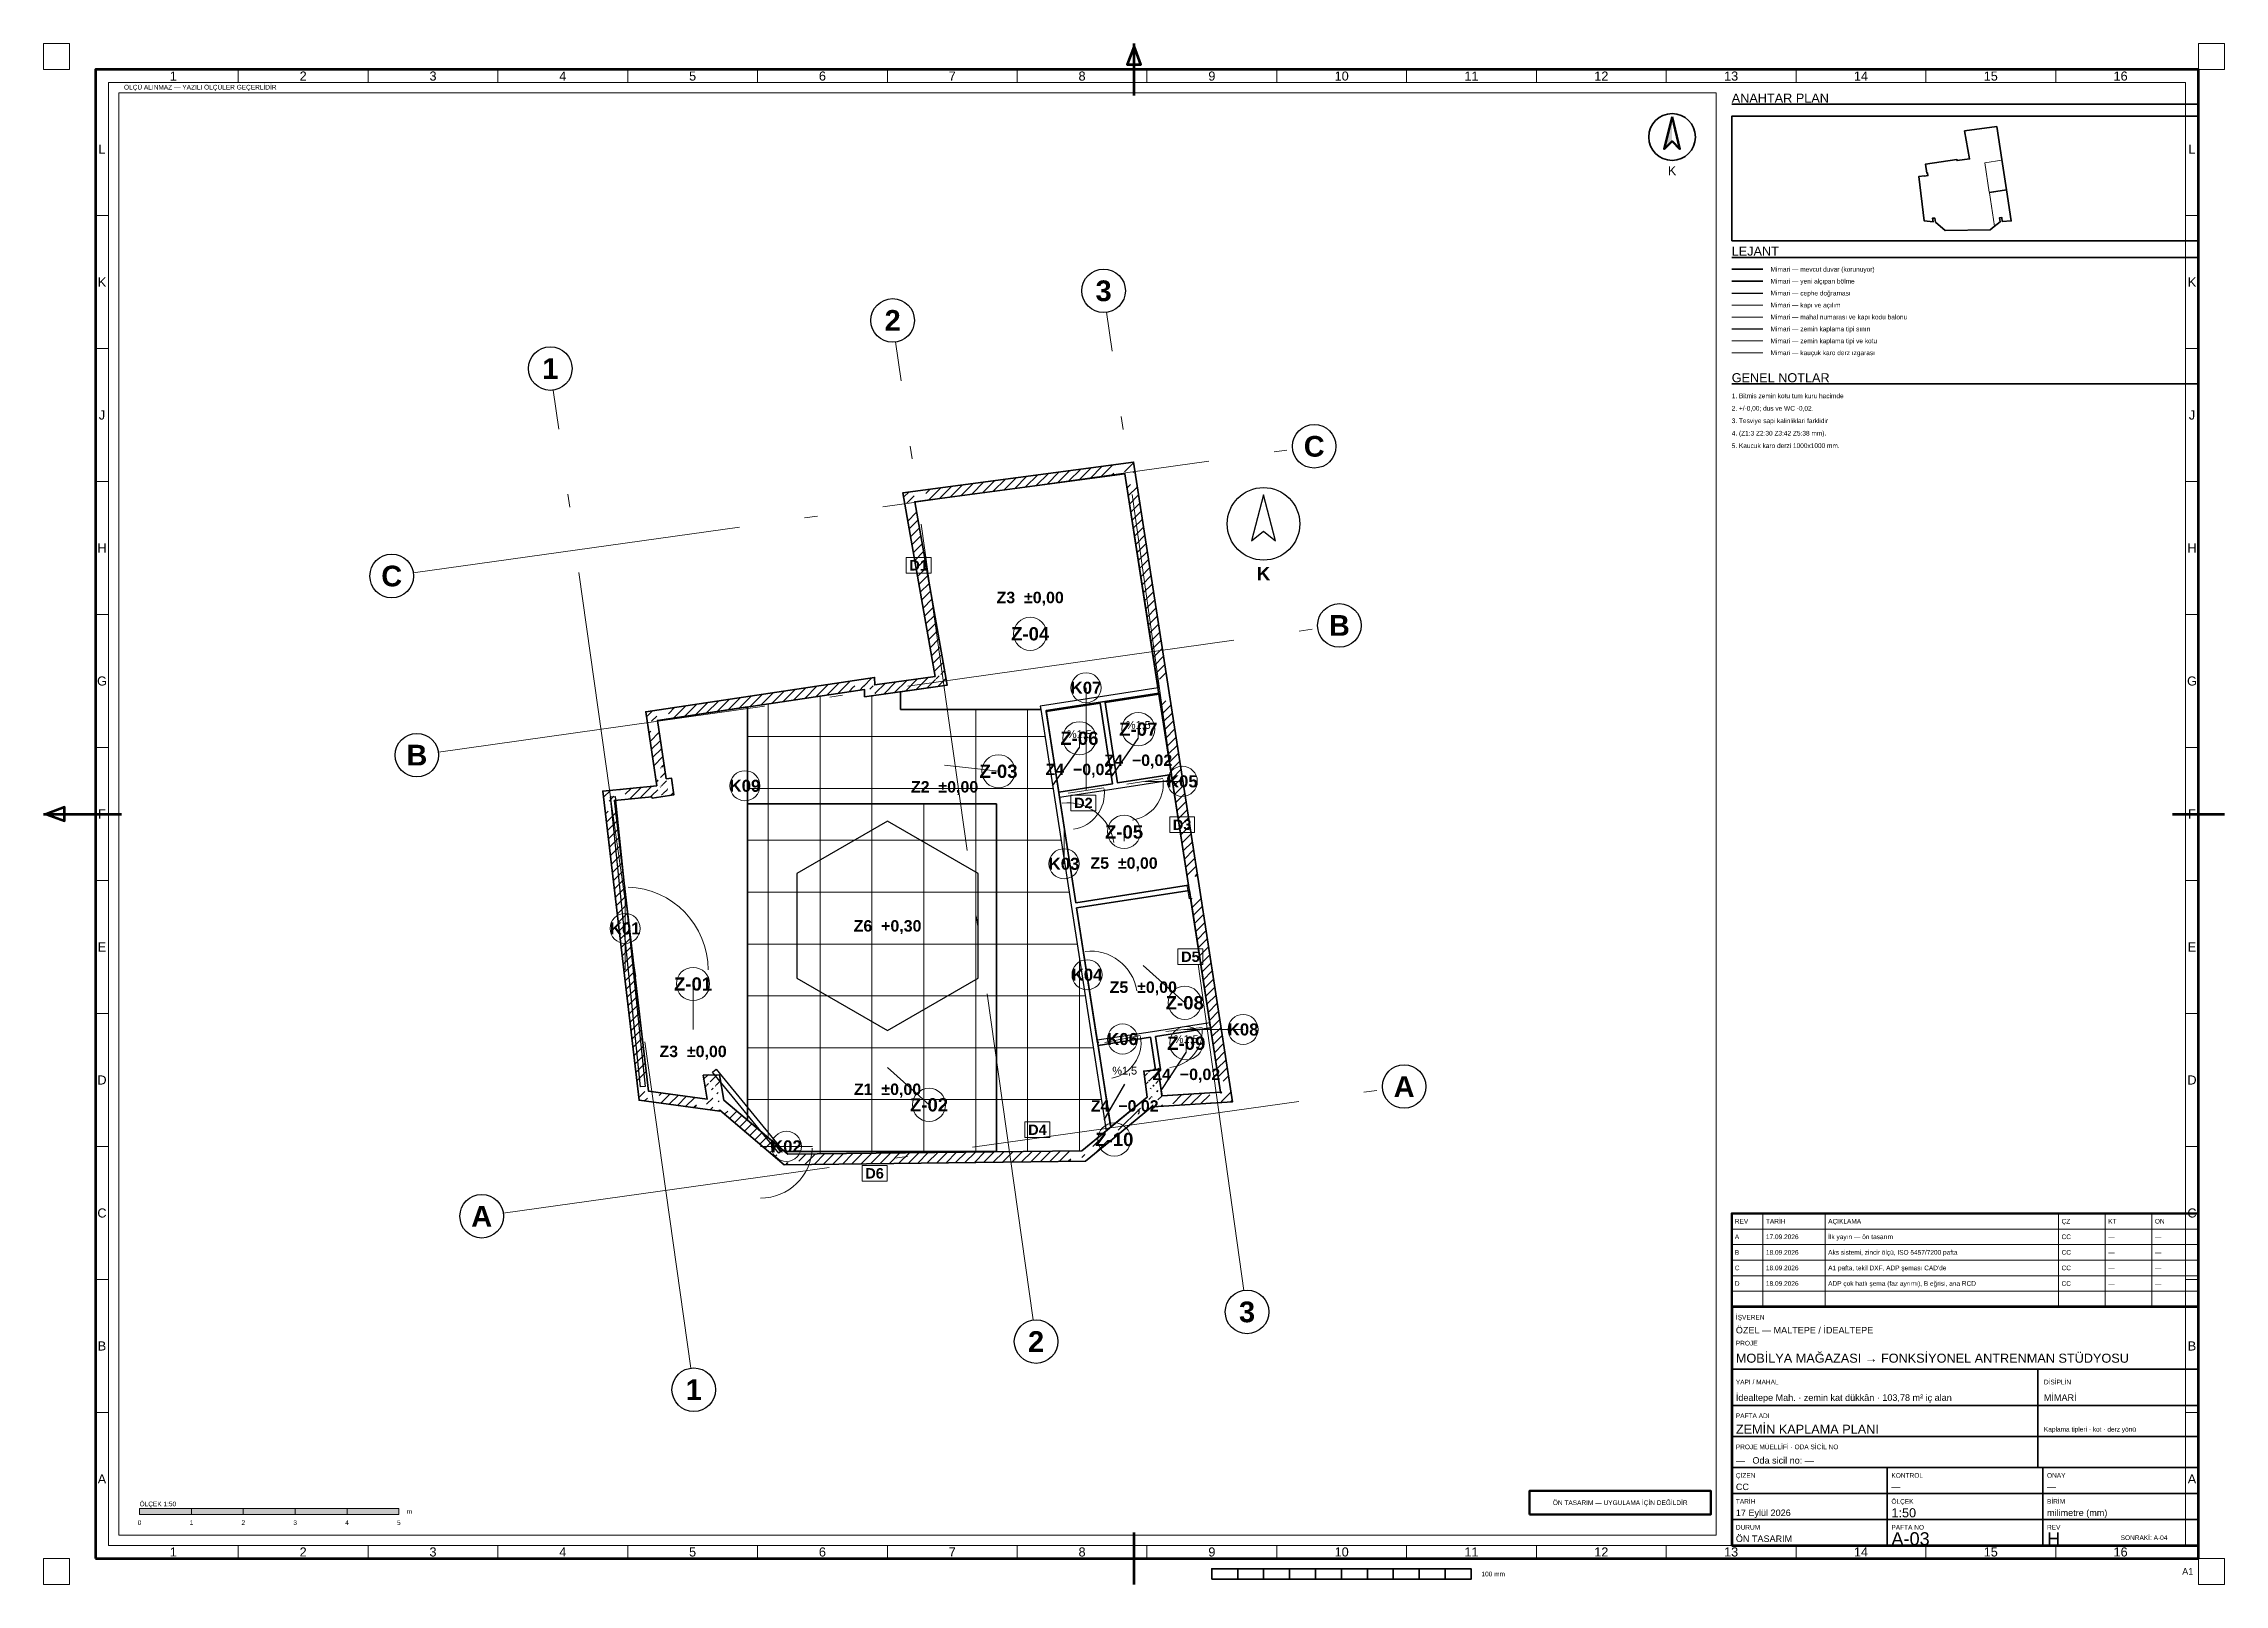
# Paper-space layout 'A-03 ZEMİN KAPLAMA PLANI' of a CAD drawing. Header units: millimetres. Extents: x 0 to 841, y 0 to 594.
# The model-space entities are those that its viewports show. They can reach past a viewport. Long polylines and large blocks are cut down to what shows.
import ezdxf
from ezdxf.enums import TextEntityAlignment as Align

# ---------------------------------------------------------------- set-up
doc = ezdxf.new("R2010")
doc.units = ezdxf.units.MM
doc.linetypes.add('DASHDOT', pattern=[3.556, 2.54, -0.508, 0, -0.508])
for name, color, linetype, lineweight in [('A-CEPHE', 5, 'Continuous', 25), ('A-DUVAR-MEVCUT', 8, 'Continuous', 35), ('A-DUVAR-YENI', 1, 'Continuous', 35), ('A-KAPI', 8, 'Continuous', 18), ('A-MAHAL', 250, 'Continuous', 18), ('A-ZEMIN-DERZ', 253, 'Continuous', 13), ('A-ZEMIN-SINIR', 30, 'Continuous', 25), ('A-ZEMIN-YAZI', 30, 'Continuous', 13), ('G-AKS-BALON', 8, 'Continuous', 25), ('G-AKS-HAT', 8, 'DASHDOT', 18), ('G-ANTET', 7, 'Continuous', 25), ('G-CERCEVE', 7, 'Continuous', 70), ('G-KUZEY', 7, 'Continuous', 25), ('G-PAFTA-ZON', 8, 'Continuous', 13), ('G-YAZI', 7, 'Continuous', 18)]:
    doc.layers.add(name, color=color, linetype=linetype, lineweight=lineweight)
doc.layers.add('G-VIEWPORT', color=251, linetype='Continuous', lineweight=13, plot=False)
doc.styles.add('GYM', font='arial.ttf')
doc.styles.add('GYM-B', font='arialbd.ttf')

# ---------------------------------------------------------------- blocks, each defined once
blk = doc.blocks.new('G_KUZEY')
blk.add_lwpolyline([(0, 560), (-230, -330), (0, -140), (230, -330)], close=True)
blk.add_circle((0, 0), 700)
at = {"style": 'GYM-B'}
blk.add_text('K', height=260, dxfattribs=at).set_placement((0, -960), align=Align.MIDDLE_CENTER)

msp = doc.modelspace()

# ---------------------------------------------------------------- hatches: boundary and pattern name
at = {"layer": 'A-DUVAR-MEVCUT'}
h = msp.add_hatch(dxfattribs=at)
h.set_pattern_fill('ANSI31', scale=40)
h.paths.add_polyline_path([(756, 6840), (760, 6814), (957, 6846), (953, 6872)])
h.paths.add_polyline_path([(970, 6843), (760, 6814), (756, 6840), (550, 6819), (550, 7020), (588, 7024), (970, 7024)])
h.paths.add_polyline_path([(760, 6814), (1178, 6873), (1150, 7071), (732, 7012)])
h.paths.add_polyline_path([(1149, 7083), (1178, 6873), (968, 6843), (968, 7083)])
h.paths.add_polyline_path([(1178, 6873), (1133, 7198), (935, 7171), (979, 6845)])
h.paths.add_polyline_path([(999, 7408), (1032, 7185), (1133, 7198), (1162, 6988), (923, 6988), (923, 7408)])
h.paths.add_polyline_path([(1133, 7198), (1032, 7185), (1058, 6986), (1159, 6999)])
h.paths.add_polyline_path([(1001, 7395), (1032, 7185), (1133, 7198), (1164, 6975), (822, 6975), (822, 7047), (850, 7050), (822, 7237), (822, 7395)])
h.paths.add_polyline_path([(1032, 7185), (864, 8310), (666, 8281), (834, 7155)])
h.paths.add_polyline_path([(1074, 8342), (864, 8310), (895, 8100), (693, 8100), (654, 8362), (654, 8481), (916, 8520), (1074, 8520)])
h.paths.add_polyline_path([(864, 8310), (4855, 8908), (4826, 9106), (834, 8508)])
h.paths.add_polyline_path([(4645, 9079), (4907, 9118), (5051, 9118), (5053, 8996), (5065, 8998), (5065, 8796), (4858, 8767), (4855, 8908), (4645, 8877)])
h.paths.add_polyline_path([(4855, 8908), (4858, 8767), (5058, 8772), (5055, 8912)])
h.paths.add_polyline_path([(5068, 8977), (5068, 8796), (4858, 8767), (4855, 8908), (4648, 8877), (4648, 8977)])
h.paths.add_polyline_path([(4858, 8767), (6449, 8988), (6422, 9186), (4831, 8965)])
h.paths.add_polyline_path([(6412, 9198), (6449, 8988), (6239, 8959), (6239, 9198)])
h.paths.add_polyline_path([(6449, 8988), (5826, 12526), (5629, 12492), (6252, 8954)])
h.paths.add_polyline_path([(6036, 12554), (5826, 12526), (5863, 12316), (5660, 12316), (5616, 12566), (5616, 12700), (5888, 12736), (6036, 12736)])
h.paths.add_polyline_path([(5826, 12526), (9876, 13066), (9849, 13265), (5800, 12725)])
h.paths.add_polyline_path([(9908, 12856), (9876, 13066), (9666, 13038), (9666, 13240), (9938, 13276), (10046, 13276), (10086, 13017), (10086, 12856)])
h.paths.add_polyline_path([(9876, 13066), (10521, 8898), (10719, 8928), (10073, 13097)])
h.paths.add_polyline_path([(10554, 8688), (10521, 8898), (10489, 9108), (10691, 9108), (10719, 8928), (10731, 8848), (10731, 8688)])
h.paths.add_polyline_path([(10521, 8898), (11111, 5092), (11308, 5122), (10719, 8928)])
h.paths.add_polyline_path([(11143, 4882), (11111, 5092), (11078, 5302), (11281, 5302), (11308, 5122), (11321, 5042), (11321, 4882)])
h.paths.add_polyline_path([(11111, 5092), (11722, 1144), (11920, 1174), (11308, 5122)])
h.paths.add_polyline_path([(11512, 1131), (11722, 1144), (11690, 1354), (11892, 1354), (11932, 1095), (11932, 957), (11570, 934), (11512, 934)])
h.paths.add_polyline_path([(11722, 1144), (10589, 1072), (10601, 873), (11735, 944)])
h.paths.add_polyline_path([(10379, 1282), (10562, 1282), (10589, 1072), (10799, 1086), (10799, 885), (10436, 862), (10414, 862), (10412, 877), (10394, 862), (10379, 862)])
h.paths.add_polyline_path([(10589, 1072), (10524, 1577), (10326, 1552), (10390, 1047)])
h.paths.add_polyline_path([(10314, 1367), (10314, 1558), (10524, 1577), (10551, 1367)])
h.paths.add_polyline_path([(10524, 1577), (10239, 1552), (10257, 1352), (10542, 1378)])
h.paths.add_polyline_path([(10449, 1342), (10266, 1342), (10239, 1552), (10449, 1570)])
h.paths.add_polyline_path([(10239, 1552), (10303, 1047), (10502, 1072), (10437, 1577)])
h.paths.add_polyline_path([(10093, 875), (10303, 1047), (10277, 1257), (10513, 1257), (10513, 867), (10414, 861), (10412, 877), (10363, 837), (10093, 837)])
h.paths.add_polyline_path([(10303, 1047), (9540, 421), (9667, 266), (10430, 892)])
h.paths.add_polyline_path([(9330, 248), (9540, 421), (9750, 593), (9750, 334), (9667, 266), (9600, 211), (9330, 211)])
h.paths.add_polyline_path([(9540, 421), (9046, 15), (9173, -139), (9667, 266)])
h.paths.add_polyline_path([(9256, -71), (9119, -184), (8836, -187), (8836, 13), (9046, 15), (9256, 188)])
h.paths.add_polyline_path([(9046, 15), (3378, -54), (3381, -253), (9049, -185)])
h.paths.add_polyline_path([(3588, -251), (3306, -254), (3168, -138), (3168, 124), (3378, -54), (3588, -51)])
h.paths.add_polyline_path([(3378, -54), (2142, 991), (2013, 839), (3249, -206)])
h.paths.add_polyline_path([(1932, 796), (1932, 1201), (2106, 1201), (2142, 991), (2352, 814), (2352, 781), (2080, 781), (2063, 796), (2066, 781), (2041, 781)])
h.paths.add_polyline_path([(2142, 991), (2060, 1478), (1863, 1445), (1944, 958)])
h.paths.add_polyline_path([(1850, 1268), (1850, 1474), (2060, 1478), (2095, 1268)])
h.paths.add_polyline_path([(2060, 1478), (1747, 1471), (1752, 1271), (2064, 1278)])
h.paths.add_polyline_path([(1957, 1261), (1782, 1261), (1747, 1471), (1957, 1476)])
h.paths.add_polyline_path([(1747, 1471), (1824, 1012), (2021, 1046), (1944, 1504)])
h.paths.add_polyline_path([(2034, 1222), (2034, 802), (1884, 802), (1614, 839), (1614, 1041), (1824, 1012), (1789, 1222)])
h.paths.add_polyline_path([(1824, 1012), (689, 1166), (662, 968), (1797, 814)])
h.paths.add_polyline_path([(664, 1376), (689, 1166), (899, 1138), (899, 957), (749, 957), (508, 989), (479, 1240), (479, 1376)])
h.paths.add_polyline_path([(689, 1166), (32, 6768), (-166, 6745), (490, 1143)])
h.paths.add_polyline_path([(242, 6789), (32, 6768), (57, 6558), (-144, 6558), (-178, 6842), (-178, 6948), (123, 6978), (242, 6978)])
h.paths.add_polyline_path([(32, 6768), (756, 6840), (736, 7039), (13, 6967)])
h.paths.add_polyline_path([(966, 6843), (760, 6814), (756, 6840), (546, 6819), (546, 7020), (847, 7050), (966, 7050)])

# ---------------------------------------------------------------- linework, layer by layer
at = {"layer": 'A-CEPHE'}
for points in [[(-45, 6835), (45, 6845), (625, 1255), (535, 1245)], [(3275, 29), (3205, -29), (1925, 1531), (1995, 1589)]]:
    msp.add_lwpolyline(points, close=True, dxfattribs=at)
at = {"layer": 'A-DUVAR-MEVCUT'}
for points in [[(850, 7050), (636, 8479), (5050, 9139), (5053, 8996), (6216, 9158), (5593, 12697), (10043, 13291), (10719, 8928), (11308, 5122), (11953, 958), (10414, 861), (10412, 877), (9667, 266), (9119, -184), (3306, -254), (2063, 796), (2066, 778), (508, 989), (-190, 6947)], [(756, 6840), (760, 6814), (1178, 6873), (1133, 7198), (1032, 7185), (864, 8310), (4855, 8908), (4858, 8767), (6449, 8988), (5826, 12526), (9876, 13066), (10521, 8898), (11111, 5092), (11722, 1144), (10589, 1072), (10524, 1577), (10239, 1552), (10303, 1047), (9540, 421), (9046, 15), (3378, -54), (2142, 991), (2060, 1478), (1747, 1471), (1824, 1012), (689, 1166), (32, 6768)]]:
    msp.add_lwpolyline(points, close=True, dxfattribs=at)
at = {"layer": 'A-DUVAR-YENI'}
for points in [[(8930, 4796), (11104, 5132), (10531, 8838), (8357, 8499)], [(8360, 8482), (9397, 8643), (9638, 7090), (8600, 6929)], [(10534, 8818), (10774, 7266), (9736, 7105), (9496, 8658)], [(9604, 473), (10303, 1047), (10239, 1552), (10524, 1577), (10589, 1072), (11722, 1144), (11120, 5032), (8946, 4695)], [(10303, 1047), (9634, 498), (9601, 492), (9359, 2045), (10369, 2202), (10467, 1572), (10239, 1552)], [(10559, 1306), (10524, 1577), (10519, 1598), (10541, 1580), (10566, 1584), (10467, 2217), (11530, 2383), (11722, 1144), (10595, 1073)]]:
    msp.add_lwpolyline(points, close=True, dxfattribs=at)
at = {"layer": 'A-KAPI'}
for p, q in [((9917, 7082), (10609, 7190)), ((8781, 6906), (9473, 7014)), ((8772, 5822), (8634, 6712)), ((240, 3500), (240, 5100)), ((9216, 2962), (9078, 3852)), ((9488, 2100), (10174, 2238)), ((10668, 2314), (11364, 2392)), ((2850, 100), (3850, 100))]:
    msp.add_line(p, q, dxfattribs=at)
for centre, radius, start, end in [((9917, 7082), 700, -81.2, 6.8), ((8781, 6906), 700, -81.2, 6.8), ((8772, 5822), 900, 8.8, 96.8), ((240, 3500), 1600, 0, 88), ((9216, 2962), 900, 8.8, 96.8), ((9488, 2100), 700, -78.6, 9.4), ((10668, 2314), 700, -83.6, 4.4), ((2850, 100), 1000, -90, -2)]:
    msp.add_arc(centre, radius, start, end, dxfattribs=at)
at = {"layer": 'A-MAHAL'}
for p, q in [((9127, 6960), (9127, 8940)), ((10135, 7962), (10135, 8142)), ((8999, 7786), (8999, 7966)), ((6400, 7450), (7439, 7330)), ((2550, 7050), (2550, 7050)), ((10263, 7136), (10983, 7136)), ((8703, 6267), (8703, 5547)), ((9860, 5981), (9860, 6161)), ((240, 4300), (240, 4300)), ((9147, 3407), (9147, 3407)), ((10231, 3588), (11031, 2868)), ((1550, 2350), (1550, 3230)), ((9831, 2169), (9831, 2169)), ((11016, 2353), (12156, 2353)), ((11060, 1908), (11060, 2088)), ((5300, 1620), (6100, 900)), ((3350, 100), (3350, 100))]:
    msp.add_line(p, q, dxfattribs=at)
for points in [[(5660, 11150), (6140, 11150), (6140, 11450), (5660, 11450)], [(8837, 6570), (9317, 6570), (9317, 6870), (8837, 6870)], [(10740, 6150), (11220, 6150), (11220, 6450), (10740, 6450)], [(10900, 3605), (11380, 3605), (11380, 3905), (10900, 3905)], [(7950, 270), (8430, 270), (8430, 570), (7950, 570)], [(4810, -570), (5290, -570), (5290, -270), (4810, -270)]]:
    msp.add_lwpolyline(points, close=True, dxfattribs=at)
for centre, radius in [((8050, 9980), 320), ((9127, 8940), 290), ((10135, 8142), 320), ((8999, 7966), 320), ((7439, 7330), 320), ((2550, 7050), 290), ((10983, 7136), 290), ((9860, 6161), 320), ((8703, 5547), 290), ((240, 4300), 290), ((1550, 3230), 320), ((9147, 3407), 290), ((11031, 2868), 320), ((12156, 2353), 290), ((9831, 2169), 290), ((11060, 2088), 320), ((6100, 900), 320), ((9673, 233), 320), ((3350, 100), 290)]:
    msp.add_circle(centre, radius, dxfattribs=at)
at = {"layer": 'A-ZEMIN-DERZ'}
for p, q in [((3000, 6700), (3000, 8630)), ((4000, 6700), (4000, 8780)), ((5000, 6700), (5000, 8787)), ((7000, 6700), (7000, 8520)), ((8000, 3), (8000, 8520)), ((2600, 8000), (8333, 8000)), ((2600, 7000), (8489, 7000)), ((3000, 266), (3000, 6700)), ((4000, 0), (4000, 6700)), ((5000, 0), (5000, 6700)), ((6000, 0), (6000, 6700)), ((7000, 0), (7000, 6700)), ((2600, 6000), (7400, 6000)), ((7400, 6000), (8644, 6000)), ((2600, 5000), (7400, 5000)), ((7400, 5000), (8799, 5000)), ((2600, 4000), (7400, 4000)), ((7400, 4000), (8955, 4000)), ((9000, 15), (9000, 3708)), ((2600, 3000), (7400, 3000)), ((7400, 3000), (9110, 3000)), ((2600, 2000), (7400, 2000)), ((7400, 2000), (9265, 2000)), ((2600, 1000), (7400, 1000)), ((7400, 1000), (9421, 1000)), ((3000, 266), (3000, 266)), ((3315, 0), (7400, 0)), ((3315, 0), (7400, 0)), ((4000, -46), (4000, 0)), ((5000, -34), (5000, 0)), ((7000, -9), (7000, 0)), ((7400, 0), (7779, 0))]:
    msp.add_line(p, q, dxfattribs=at)
at = {"layer": 'A-ZEMIN-SINIR'}
for p, q in [((8480, 7049), (8999, 7786)), ((9616, 7225), (10135, 7962)), ((10587, 1193), (11060, 1908)), ((9479, 612), (9873, 1299))]:
    msp.add_line(p, q, dxfattribs=at)
for points in [[(5550, 8520), (5550, 8863), (6449, 8988), (5826, 12526), (9876, 13066), (10515, 8937), (8243, 8582), (8253, 8520)], [(2600, 604), (3315, 0), (7400, 0), (7400, 6700), (2600, 6700), (2600, 8570), (864, 8310), (4855, 8908), (4858, 8767), (6449, 8988), (5550, 8863), (5550, 8520), (8253, 8520), (9514, 399), (9046, 15), (3378, -54)], [(2142, 991), (2060, 1478), (1747, 1471), (1824, 1012), (689, 1166), (32, 6768), (756, 6840), (760, 6814), (1178, 6873), (1133, 7198), (1032, 7185), (864, 8310), (2600, 8570), (2600, 604)], [(8360, 8482), (9397, 8643), (9638, 7090), (8600, 6929)], [(10534, 8818), (10774, 7266), (9736, 7105), (9496, 8658)], [(8930, 4796), (8615, 6831), (9707, 7000), (10789, 7167), (11104, 5132)], [(7400, 6700), (7400, 0), (3315, 0), (2600, 604), (2600, 6700)], [(5300, 6370), (3551, 5360), (3551, 3340), (5300, 2330), (7049, 3340), (7049, 5360)], [(11120, 5032), (11522, 2436), (11501, 2433), (11519, 2457), (11515, 2482), (10407, 2309), (9344, 2144), (9347, 2119), (9371, 2101), (9351, 2098), (8946, 4695)], [(10303, 1047), (9634, 498), (9601, 492), (9359, 2045), (10369, 2202), (10467, 1572), (10239, 1552)], [(10559, 1306), (10524, 1577), (10519, 1598), (10541, 1580), (10566, 1584), (10467, 2217), (11530, 2383), (11722, 1144), (10595, 1073)]]:
    msp.add_lwpolyline(points, close=True, dxfattribs=at)
at = {"layer": 'G-AKS-BALON'}
for centre in [(9466, 16592), (5398, 16021), (-1203, 15093), (13527, 13594), (-4261, 11094), (14012, 10141), (-3776, 7641), (15261, 1253), (-2526, -1247), (12232, -3091), (8164, -3663), (1563, -4591)]:
    msp.add_circle(centre, 420, dxfattribs=at)
at = {"layer": 'G-AKS-HAT'}
for p, q in [((12173, -2676), (9524, 16177)), ((8106, -3247), (5456, 15605)), ((1505, -4175), (-1145, 14677)), ((-3845, 11153), (13111, 13536)), ((-3360, 7700), (13596, 10083)), ((-2111, -1189), (14845, 1194))]:
    msp.add_line(p, q, dxfattribs=at)

# ---------------------------------------------------------------- block references
at = {"layer": 'G-KUZEY'}
msp.add_blockref('G_KUZEY', (12550, 12100), dxfattribs=at)

# ---------------------------------------------------------------- texts
at = {"layer": 'A-MAHAL', "style": 'GYM-B'}
for s, height, p in [('D1', 200, (5900, 11300)), ('Z-04', 256, (8050, 9980)), ('K07', 232, (9127, 8940)), ('Z-06', 256, (8999, 7966)), ('Z-07', 256, (10135, 8142)), ('K09', 232, (2550, 7050)), ('Z-03', 256, (7439, 7330)), ('K05', 232, (10983, 7136)), ('D2', 200, (9077, 6720)), ('D3', 200, (10980, 6300)), ('Z-05', 256, (9860, 6161)), ('K03', 232, (8703, 5547)), ('K01', 232, (240, 4300)), ('D5', 200, (11140, 3755)), ('K04', 232, (9147, 3407)), ('Z-01', 256, (1550, 3230)), ('Z-08', 256, (11031, 2868)), ('K06', 232, (9831, 2169)), ('Z-09', 256, (11060, 2088)), ('K08', 232, (12156, 2353)), ('Z-02', 256, (6100, 900)), ('D4', 200, (8190, 420)), ('K02', 232, (3350, 100)), ('Z-10', 256, (9673, 233)), ('D6', 200, (5050, -420))]:
    msp.add_text(s, height=height, dxfattribs=at).set_placement(p, align=Align.MIDDLE_CENTER)
at = {"layer": 'A-ZEMIN-YAZI'}
for s, height, style, p in [('Z3  ±0,00', 220, 'GYM-B', (8050, 10680)), ('%1,5', 150, 'GYM', (8999, 8046)), ('%1,5', 150, 'GYM', (10135, 8222)), ('Z4  −0,02', 220, 'GYM-B', (10135, 7542)), ('Z4  −0,02', 220, 'GYM-B', (8999, 7366)), ('Z2  ±0,00', 220, 'GYM-B', (6400, 7030)), ('Z5  ±0,00', 220, 'GYM-B', (9860, 5561)), ('Z6  +0,30', 220, 'GYM-B', (5300, 4350)), ('Z5  ±0,00', 220, 'GYM-B', (10231, 3168)), ('%1,5', 150, 'GYM', (11060, 2168)), ('Z3  ±0,00', 220, 'GYM-B', (1550, 1930)), ('Z1  ±0,00', 220, 'GYM-B', (5300, 1200)), ('%1,5', 150, 'GYM', (9873, 1559)), ('Z4  −0,02', 220, 'GYM-B', (11060, 1488)), ('Z4  −0,02', 220, 'GYM-B', (9873, 879))]:
    msp.add_text(s, height=height, dxfattribs=dict(at, style=style)).set_placement(p, align=Align.MIDDLE_CENTER)
at = {"layer": 'G-AKS-BALON', "style": 'GYM-B'}
for s, p in [('3', (9466, 16592)), ('2', (5398, 16021)), ('1', (-1203, 15093)), ('C', (13527, 13594)), ('C', (-4261, 11094)), ('B', (14012, 10141)), ('B', (-3776, 7641)), ('A', (15261, 1253)), ('A', (-2526, -1247)), ('3', (12232, -3091)), ('2', (8164, -3663)), ('1', (1563, -4591))]:
    msp.add_text(s, height=399, dxfattribs=at).set_placement(p, align=Align.MIDDLE_CENTER)

psp = doc.layouts.new('A-03 ZEMİN KAPLAMA PLANI')

# ---------------------------------------------------------------- hatches: boundary and pattern name
at = {"layer": 'G-ANTET'}
for color, points in [(7, [(628, 565.74), (624.94, 553.32), (628, 556.38)]), (7, [(37, 27), (57, 27), (57, 29.2), (37, 29.2)]), (0, [(57, 27), (77, 27), (77, 29.2), (57, 29.2)]), (7, [(77, 27), (97, 27), (97, 29.2), (77, 29.2)]), (0, [(97, 27), (117, 27), (117, 29.2), (97, 29.2)]), (7, [(117, 27), (137, 27), (137, 29.2), (117, 29.2)])]:
    psp.add_hatch(color=color, dxfattribs=at).paths.add_polyline_path(points)

# ---------------------------------------------------------------- linework, layer by layer
at = {"layer": 'G-ANTET', "color": 8, "linetype": 'Continuous', "lineweight": 35}
psp.add_line((651, 507), (663, 507), dxfattribs=at)
at = {"layer": 'G-ANTET', "color": 1, "linetype": 'Continuous', "lineweight": 35}
psp.add_line((651, 502.4), (663, 502.4), dxfattribs=at)
at = {"layer": 'G-ANTET', "color": 5, "linetype": 'Continuous', "lineweight": 25}
psp.add_line((651, 497.8), (663, 497.8), dxfattribs=at)
at = {"layer": 'G-ANTET', "color": 8, "linetype": 'Continuous', "lineweight": 18}
psp.add_line((651, 493.2), (663, 493.2), dxfattribs=at)
at = {"layer": 'G-ANTET', "color": 250, "linetype": 'Continuous', "lineweight": 18}
psp.add_line((651, 488.6), (663, 488.6), dxfattribs=at)
at = {"layer": 'G-ANTET', "color": 30, "linetype": 'Continuous', "lineweight": 25}
psp.add_line((651, 484), (663, 484), dxfattribs=at)
at = {"layer": 'G-ANTET', "color": 30, "linetype": 'Continuous', "lineweight": 13}
psp.add_line((651, 479.4), (663, 479.4), dxfattribs=at)
at = {"layer": 'G-ANTET', "color": 253, "linetype": 'Continuous', "lineweight": 13}
psp.add_line((651, 474.8), (663, 474.8), dxfattribs=at)
at = {"layer": 'G-ANTET', "lineweight": 18}
for p, q in [((663, 107), (663, 143)), ((687, 107), (687, 143)), ((777, 107), (777, 143)), ((795, 107), (795, 143)), ((813, 107), (813, 143)), ((651, 137), (831, 137)), ((651, 131), (831, 131)), ((651, 125), (831, 125)), ((651, 119), (831, 119)), ((651, 113), (831, 113)), ((651, 107), (831, 107))]:
    psp.add_line(p, q, dxfattribs=at)
at = {"layer": 'G-ANTET', "lineweight": 35}
for p, q in [((651, 83), (831, 83)), ((769, 69), (769, 83)), ((651, 69), (831, 69)), ((769, 45), (769, 69)), ((651, 57), (831, 57)), ((651, 45), (831, 45)), ((711, 15), (711, 45)), ((771, 15), (771, 45)), ((651, 35), (831, 35)), ((651, 25), (831, 25))]:
    psp.add_line(p, q, dxfattribs=at)
at = {"layer": 'G-ANTET', "lineweight": 50}
for points in [[(628, 565.74), (624.94, 553.32), (628, 556.38), (631.06, 553.32)], [(651, 107), (831, 107), (831, 143), (651, 143)]]:
    psp.add_lwpolyline(points, close=True, dxfattribs=at)
at = {"layer": 'G-ANTET', "lineweight": 35}
for points in [[(651, 518), (831, 518), (831, 566), (651, 566)], [(725.39, 543.02), (725.4, 542.94), (726.67, 543.12), (726.54, 544.11), (726.23, 544.07), (725.71, 547.5), (737.88, 549.32), (737.89, 548.89), (742.74, 549.57), (740.84, 560.35), (753.19, 562), (755.16, 549.29), (756.96, 537.69), (758.82, 525.65), (755.36, 525.43), (755.17, 526.97), (754.3, 526.89), (754.49, 525.35), (752.17, 523.45), (750.66, 522.21), (733.38, 522), (729.61, 525.19), (729.36, 526.67), (728.41, 526.65), (728.64, 525.25), (725.18, 525.72), (723.18, 542.8), (725.39, 543.02)]]:
    psp.add_lwpolyline(points, close=True, dxfattribs=at)
at = {"layer": 'G-ANTET', "lineweight": 13}
for points in [[(750.31, 536.78), (756.94, 537.81), (755.19, 549.11), (748.56, 548.07), (750.31, 536.78)], [(752.36, 523.6), (754.49, 525.35), (754.3, 526.89), (755.17, 526.97), (755.36, 525.43), (758.82, 525.65), (756.98, 537.51), (750.36, 536.48), (752.36, 523.6)]]:
    psp.add_lwpolyline(points, close=True, dxfattribs=at)
at = {"layer": 'G-ANTET', "lineweight": 100}
psp.add_lwpolyline([(651, 15), (831, 15), (831, 107), (651, 107)], close=True, dxfattribs=at)
at = {"layer": 'G-ANTET', "color": 1, "lineweight": 50}
psp.add_lwpolyline([(573, 27), (643, 27), (643, 36), (573, 36)], close=True, dxfattribs=at)
at = {"layer": 'G-ANTET', "lineweight": 18}
for points in [[(37, 27), (57, 27), (57, 29.2), (37, 29.2)], [(57, 27), (77, 27), (77, 29.2), (57, 29.2)], [(77, 27), (97, 27), (97, 29.2), (77, 29.2)], [(97, 27), (117, 27), (117, 29.2), (97, 29.2)], [(117, 27), (137, 27), (137, 29.2), (117, 29.2)]]:
    psp.add_lwpolyline(points, close=True, dxfattribs=at)
at = {"layer": 'G-ANTET', "lineweight": 35}
psp.add_circle((628, 558), 9, dxfattribs=at)
at = {"layer": 'G-CERCEVE', "lineweight": 70}
for p, q in [((420.5, 574), (420.5, 594)), ((0, 297), (30, 297)), ((821, 297), (841, 297)), ((420.5, 0), (420.5, 20))]:
    psp.add_line(p, q, dxfattribs=at)
at = {"layer": 'G-CERCEVE', "lineweight": 35}
for p, q in [((450.5, 2), (450.5, 6)), ((460.5, 2), (460.5, 6)), ((470.5, 2), (470.5, 6)), ((480.5, 2), (480.5, 6)), ((490.5, 2), (490.5, 6)), ((500.5, 2), (500.5, 6)), ((510.5, 2), (510.5, 6)), ((520.5, 2), (520.5, 6)), ((530.5, 2), (530.5, 6)), ((540.5, 2), (540.5, 6)), ((550.5, 2), (550.5, 6))]:
    psp.add_line(p, q, dxfattribs=at)
at = {"layer": 'G-CERCEVE', "lineweight": 13}
for points in [[(0, 584), (10, 584), (10, 594), (0, 594)], [(831, 584), (841, 584), (841, 594), (831, 594)], [(0, 0), (10, 0), (10, 10), (0, 10)], [(831, 0), (841, 0), (841, 10), (831, 10)]]:
    psp.add_lwpolyline(points, close=True, dxfattribs=at)
at = {"layer": 'G-CERCEVE', "lineweight": 70}
for points in [[(420.5, 593), (417.9, 586), (423.1, 586)], [(20, 10), (831, 10), (831, 584), (20, 584)], [(1, 297), (8, 294.4), (8, 299.6)]]:
    psp.add_lwpolyline(points, close=True, dxfattribs=at)
at = {"layer": 'G-CERCEVE', "lineweight": 18}
psp.add_lwpolyline([(29, 19), (645, 19), (645, 575), (29, 575)], close=True, dxfattribs=at)
at = {"layer": 'G-CERCEVE', "lineweight": 35}
psp.add_lwpolyline([(450.5, 2), (550.5, 2), (550.5, 6), (450.5, 6)], close=True, dxfattribs=at)
at = {"layer": 'G-PAFTA-ZON', "lineweight": 13}
for p, q in [((75.06, 579), (75.06, 584)), ((125.12, 579), (125.12, 584)), ((175.19, 579), (175.19, 584)), ((225.25, 579), (225.25, 584)), ((275.31, 579), (275.31, 584)), ((325.38, 579), (325.38, 584)), ((375.44, 579), (375.44, 584)), ((425.5, 579), (425.5, 584)), ((475.56, 579), (475.56, 584)), ((525.62, 579), (525.62, 584)), ((575.69, 579), (575.69, 584)), ((625.75, 579), (625.75, 584)), ((675.81, 579), (675.81, 584)), ((725.88, 579), (725.88, 584)), ((775.94, 579), (775.94, 584)), ((20, 527.73), (25, 527.73)), ((826, 527.73), (831, 527.73)), ((20, 476.45), (25, 476.45)), ((826, 476.45), (831, 476.45)), ((20, 425.18), (25, 425.18)), ((826, 425.18), (831, 425.18)), ((20, 373.91), (25, 373.91)), ((826, 373.91), (831, 373.91)), ((20, 322.64), (25, 322.64)), ((826, 322.64), (831, 322.64)), ((20, 271.36), (25, 271.36)), ((826, 271.36), (831, 271.36)), ((20, 220.09), (25, 220.09)), ((826, 220.09), (831, 220.09)), ((20, 168.82), (25, 168.82)), ((826, 168.82), (831, 168.82)), ((20, 117.55), (25, 117.55)), ((826, 117.55), (831, 117.55)), ((20, 66.27), (25, 66.27)), ((826, 66.27), (831, 66.27)), ((75.06, 10), (75.06, 15)), ((125.12, 10), (125.12, 15)), ((175.19, 10), (175.19, 15)), ((225.25, 10), (225.25, 15)), ((275.31, 10), (275.31, 15)), ((325.38, 10), (325.38, 15)), ((375.44, 10), (375.44, 15)), ((425.5, 10), (425.5, 15)), ((475.56, 10), (475.56, 15)), ((525.62, 10), (525.62, 15)), ((575.69, 10), (575.69, 15)), ((625.75, 10), (625.75, 15)), ((675.81, 10), (675.81, 15)), ((725.88, 10), (725.88, 15)), ((775.94, 10), (775.94, 15))]:
    psp.add_line(p, q, dxfattribs=at)
psp.add_lwpolyline([(25, 15), (826, 15), (826, 579), (25, 579)], close=True, dxfattribs=at)
at = {"layer": 'G-YAZI', "lineweight": 35}
for p, q in [((651, 570.6), (831, 570.6)), ((651, 511.6), (831, 511.6)), ((651, 462.8), (831, 462.8))]:
    psp.add_line(p, q, dxfattribs=at)

# ---------------------------------------------------------------- texts
at = {"layer": 'G-ANTET', "style": 'GYM'}
for s, height, p in [('K', 3.5, (628, 545)), ('0', 1.8, (37, 23.8)), ('1', 1.8, (57, 23.8)), ('2', 1.8, (77, 23.8)), ('3', 1.8, (97, 23.8)), ('4', 1.8, (117, 23.8)), ('5', 1.8, (137, 23.8))]:
    psp.add_text(s, height=height, dxfattribs=at).set_placement(p, align=Align.MIDDLE_CENTER)
for s, height, p in [('A', 1.8, (652.2, 134)), ('REV', 1.8, (652.2, 140)), ('TARİH', 1.8, (664.2, 140)), ('17.09.2026', 1.8, (664.2, 134)), ('AÇIKLAMA', 1.8, (688.2, 140)), ('İlk yayın — ön tasarım', 1.8, (688.2, 134)), ('ÇZ', 1.8, (778.2, 140)), ('CC', 1.8, (778.2, 134)), ('KT', 1.8, (796.2, 140)), ('ON', 1.8, (814.2, 140)), ('B', 1.8, (652.2, 128)), ('18.09.2026', 1.8, (664.2, 128)), ('Aks sistemi, zincir ölçü, ISO 5457/7200 pafta', 1.8, (688.2, 128)), ('CC', 1.8, (778.2, 128)), ('—', 1.8, (796.2, 134)), ('—', 1.8, (796.2, 128)), ('—', 1.8, (814.2, 134)), ('—', 1.8, (814.2, 128)), ('C', 1.8, (652.2, 122)), ('18.09.2026', 1.8, (664.2, 122)), ("A1 pafta, tekil DXF, ADP şeması CAD'de", 1.8, (688.2, 122)), ('CC', 1.8, (778.2, 122)), ('—', 1.8, (796.2, 122)), ('—', 1.8, (814.2, 122)), ('D', 1.8, (652.2, 116)), ('18.09.2026', 1.8, (664.2, 116)), ('ADP çok hatlı şema (faz ayrımı), B eğrisi, ana RCD', 1.8, (688.2, 116)), ('CC', 1.8, (778.2, 116)), ('—', 1.8, (796.2, 116)), ('—', 1.8, (814.2, 116)), ('İŞVEREN', 1.8, (652.6, 103)), ('ÖZEL — MALTEPE / İDEALTEPE', 2.5, (652.6, 98)), ('PROJE', 1.8, (652.6, 93)), ('MOBİLYA MAĞAZASI → FONKSİYONEL ANTRENMAN STÜDYOSU', 3.5, (652.6, 87.2)), ('YAPI / MAHAL', 1.8, (652.6, 78)), ('DİSİPLİN', 1.8, (771.4, 78)), ('İdealtepe Mah. · zemin kat dükkân · 103,78 m² iç alan', 2.5, (652.6, 72)), ('MİMARİ', 2.5, (771.4, 72)), ('ZEMİN KAPLAMA PLANI', 3.5, (652.6, 59.8)), ('PAFTA ADI', 1.8, (652.6, 65)), ('Kaplama tipleri · kot · derz yönü', 1.8, (771.4, 59.8)), ('PROJE MÜELLİFİ · ODA SİCİL NO', 1.8, (652.6, 53)), ('—   Oda sicil no: —', 2.5, (652.6, 47.8)), ('ÇİZEN', 1.8, (652.6, 42)), ('KONTROL', 1.8, (712.6, 42)), ('ONAY', 1.8, (772.6, 42)), ('CC', 2.5, (652.6, 37.6)), ('—', 2.5, (712.6, 37.6)), ('—', 2.5, (772.6, 37.6)), ('ÖLÇEK 1:50', 1.8, (37, 31)), ('m', 1.8, (140, 28.1)), ('TARİH', 1.8, (652.6, 32)), ('17 Eylül 2026', 2.5, (652.6, 27.6)), ('ÖLÇEK', 1.8, (712.6, 32)), ('1:50', 3.5, (712.6, 27.6)), ('BİRİM', 1.8, (772.6, 32)), ('milimetre (mm)', 2.5, (772.6, 27.6)), ('ÖN TASARIM', 2.5, (652.6, 17.6)), ('DURUM', 1.8, (652.6, 22)), ('A-03', 5, (712.6, 17.6)), ('PAFTA NO', 1.8, (712.6, 22)), ('REV', 1.8, (772.6, 22)), ('H', 5, (772.6, 17.6)), ('SONRAKİ: A-04', 1.8, (801, 18))]:
    psp.add_text(s, height=height, dxfattribs=at).set_placement(p, align=Align.MIDDLE_LEFT)
at = {"layer": 'G-ANTET', "color": 1, "style": 'GYM'}
psp.add_text('ÖN TASARIM — UYGULAMA İÇİN DEĞİLDİR', height=1.8, dxfattribs=at).set_placement((608, 31.5), align=Align.MIDDLE_CENTER)
at = {"layer": 'G-CERCEVE', "style": 'GYM'}
psp.add_text('100 mm', height=1.8, dxfattribs=at).set_placement((554.5, 4), align=Align.MIDDLE_LEFT)
psp.add_text('A1', height=2.5, dxfattribs=at).set_placement((829, 5), align=Align.MIDDLE_RIGHT)
at = {"layer": 'G-PAFTA-ZON', "style": 'GYM'}
for s, p in [('1', (50.03, 581.5)), ('2', (100.09, 581.5)), ('3', (150.16, 581.5)), ('4', (200.22, 581.5)), ('5', (250.28, 581.5)), ('6', (300.34, 581.5)), ('7', (350.41, 581.5)), ('8', (400.47, 581.5)), ('9', (450.53, 581.5)), ('10', (500.59, 581.5)), ('11', (550.66, 581.5)), ('12', (600.72, 581.5)), ('13', (650.78, 581.5)), ('14', (700.84, 581.5)), ('15', (750.91, 581.5)), ('16', (800.97, 581.5)), ('L', (22.5, 553.36)), ('L', (828.5, 553.36)), ('K', (22.5, 502.09)), ('K', (828.5, 502.09)), ('J', (22.5, 450.82)), ('J', (828.5, 450.82)), ('H', (22.5, 399.55)), ('H', (828.5, 399.55)), ('G', (22.5, 348.27)), ('G', (828.5, 348.27)), ('F', (22.5, 297)), ('F', (828.5, 297)), ('E', (22.5, 245.73)), ('E', (828.5, 245.73)), ('D', (22.5, 194.45)), ('D', (828.5, 194.45)), ('C', (22.5, 143.18)), ('C', (828.5, 143.18)), ('B', (22.5, 91.91)), ('B', (828.5, 91.91)), ('A', (22.5, 40.64)), ('A', (828.5, 40.64)), ('1', (50.03, 12.5)), ('2', (100.09, 12.5)), ('3', (150.16, 12.5)), ('4', (200.22, 12.5)), ('5', (250.28, 12.5)), ('6', (300.34, 12.5)), ('7', (350.41, 12.5)), ('8', (400.47, 12.5)), ('9', (450.53, 12.5)), ('10', (500.59, 12.5)), ('11', (550.66, 12.5)), ('12', (600.72, 12.5)), ('13', (650.78, 12.5)), ('14', (700.84, 12.5)), ('15', (750.91, 12.5)), ('16', (800.97, 12.5))]:
    psp.add_text(s, height=3.5, dxfattribs=at).set_placement(p, align=Align.MIDDLE_CENTER)
at = {"layer": 'G-YAZI', "style": 'GYM'}
for s, height, p in [('ÖLÇÜ ALINMAZ — YAZILI ÖLÇÜLER GEÇERLİDİR', 1.8, (31, 577.2)), ('ANAHTAR PLAN', 3.5, (651, 573)), ('LEJANT', 3.5, (651, 514)), ('Mimari — mevcut duvar (korunuyor)', 1.8, (666, 507)), ('Mimari — yeni alçıpan bölme', 1.8, (666, 502.4)), ('Mimari — cephe doğraması', 1.8, (666, 497.8)), ('Mimari — kapı ve açılım', 1.8, (666, 493.2)), ('Mimari — mahal numarası ve kapı kodu balonu', 1.8, (666, 488.6)), ('Mimari — zemin kaplama tipi sınırı', 1.8, (666, 484)), ('Mimari — zemin kaplama tipi ve kotu', 1.8, (666, 479.4)), ('Mimari — kauçuk karo derz ızgarası', 1.8, (666, 474.8)), ('GENEL NOTLAR', 3.5, (651, 465.2)), ('2. +/-0,00; dus ve WC -0,02.', 1.8, (651, 453.4)), ('1. Bitmis zemin kotu tum kuru hacimde', 1.8, (651, 458.2)), ('3. Tesviye sapi kalinliklari farklidir', 1.8, (651, 448.6)), ('4. (Z1:3 Z2:30 Z3:42 Z5:38 mm).', 1.8, (651, 443.8)), ('5. Kaucuk karo derzi 1000x1000 mm.', 1.8, (651, 439))]:
    psp.add_text(s, height=height, dxfattribs=at).set_placement(p, align=Align.MIDDLE_LEFT)

# ---------------------------------------------------------------- viewports
at = {"layer": 'G-VIEWPORT'}
psp.add_viewport(center=(337, 297), size=(616, 556), view_center_point=(5877.13, 6506.39), view_height=27800, dxfattribs=at)

doc.saveas('drawing.dxf')
